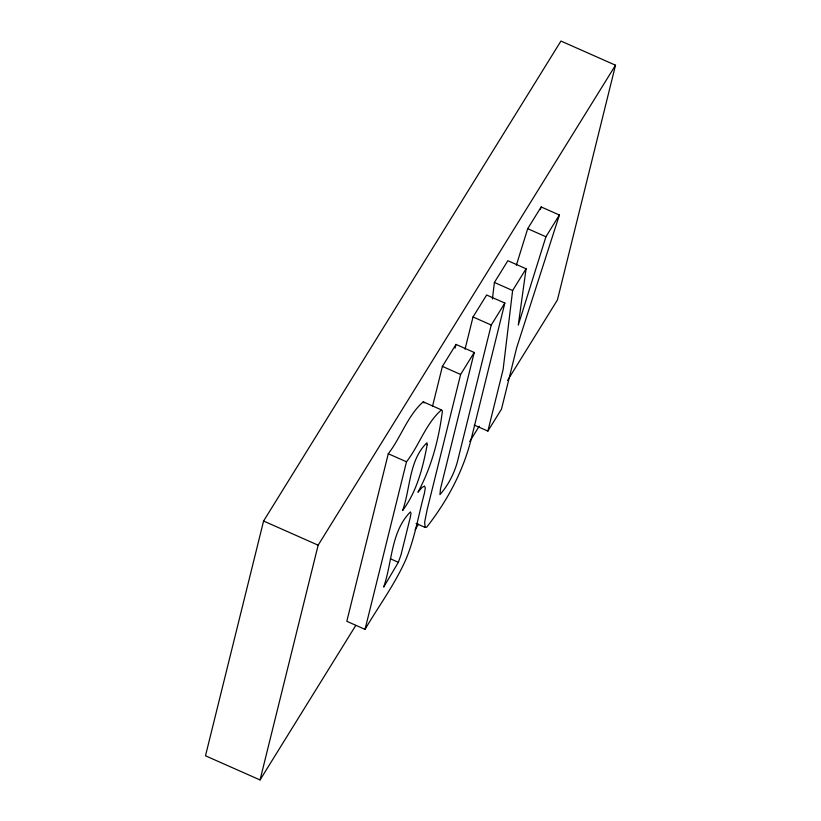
<?xml version="1.0" encoding="UTF-8"?>
<svg xmlns="http://www.w3.org/2000/svg" width="821" height="821" viewBox="0 0 821 821"><rect width="100%" height="100%" fill="white"/><g stroke="black" fill="none" stroke-linecap="round" stroke-linejoin="round"><path stroke-width="1.23" d="M492.405 299.008L494.396 282.455L507.86 260.719L526.087 268.785L518.267 325.126L545.924 236.756L559.388 215.02L541.172 206.954L527.708 228.69L516.358 265.224M526.087 268.785L512.622 290.521L503.119 369.481L487.879 431.087L474.21 425.042M507.522 380.513L557.418 299.973L615.514 65.208L560.948 41.05L263.582 521.027L205.486 755.792L260.052 779.95L355.801 625.397M260.052 779.95L318.148 545.185L615.514 65.208M388.282 453.736L346.811 621.302L365.037 629.368C378.543 606.36 394.583 584.706 405.523 560.271C414.718 538.863 418.33 515.66 424.416 493.298L425.309 487.982L424.529 486.032L422.076 487.448L417.951 492.231C431.477 467.262 438.927 438.978 442.406 410.972L441.472 409.905L423.256 401.838C407.678 415.364 400.894 437.542 388.282 453.736L406.498 461.802L365.037 629.368M432.554 406.19L442.396 366.382L456.004 344.42L474.23 352.486L440.497 488.772L439.953 494.601C448.215 485.303 454.28 473.45 457.513 461.32L491.235 325.034L504.843 303.072L486.627 295.006L473.019 316.968L465.045 349.182M455.091 348.135L456.004 344.42M474.23 352.486L460.622 374.448L427.064 510.036L424.621 522.382L425.206 527.441L426.633 527.236C447.055 501.272 463.27 471.182 471.233 438.896L504.843 303.072M540.392 209.386L541.172 206.954M559.388 215.02L516.727 347.519L501.487 409.125L487.879 431.087M398.359 562.303L401.048 554.698L410.233 517.589L411.013 513.197L410.418 511.924C390.786 531.721 392.346 562.231 383.664 587.097L398.359 562.303L390.386 558.773M406.498 461.802C419.11 445.598 425.894 423.431 441.472 409.905M415.139 529.627L418.515 524.178M469.756 441.462L479.197 426.222M527.708 228.69L545.924 236.756M494.396 282.455L512.622 290.521M473.019 316.968L491.235 325.034M442.396 366.382L460.622 374.448M416.093 523.408L425.206 527.441M263.582 521.027L318.148 545.185M423.256 401.838L424.18 402.906M427.187 444.705C422.805 467.878 416.945 491.317 402.608 510.549C410.582 488.31 408.858 460.099 426.982 442.755L427.187 444.705"/></g></svg>
